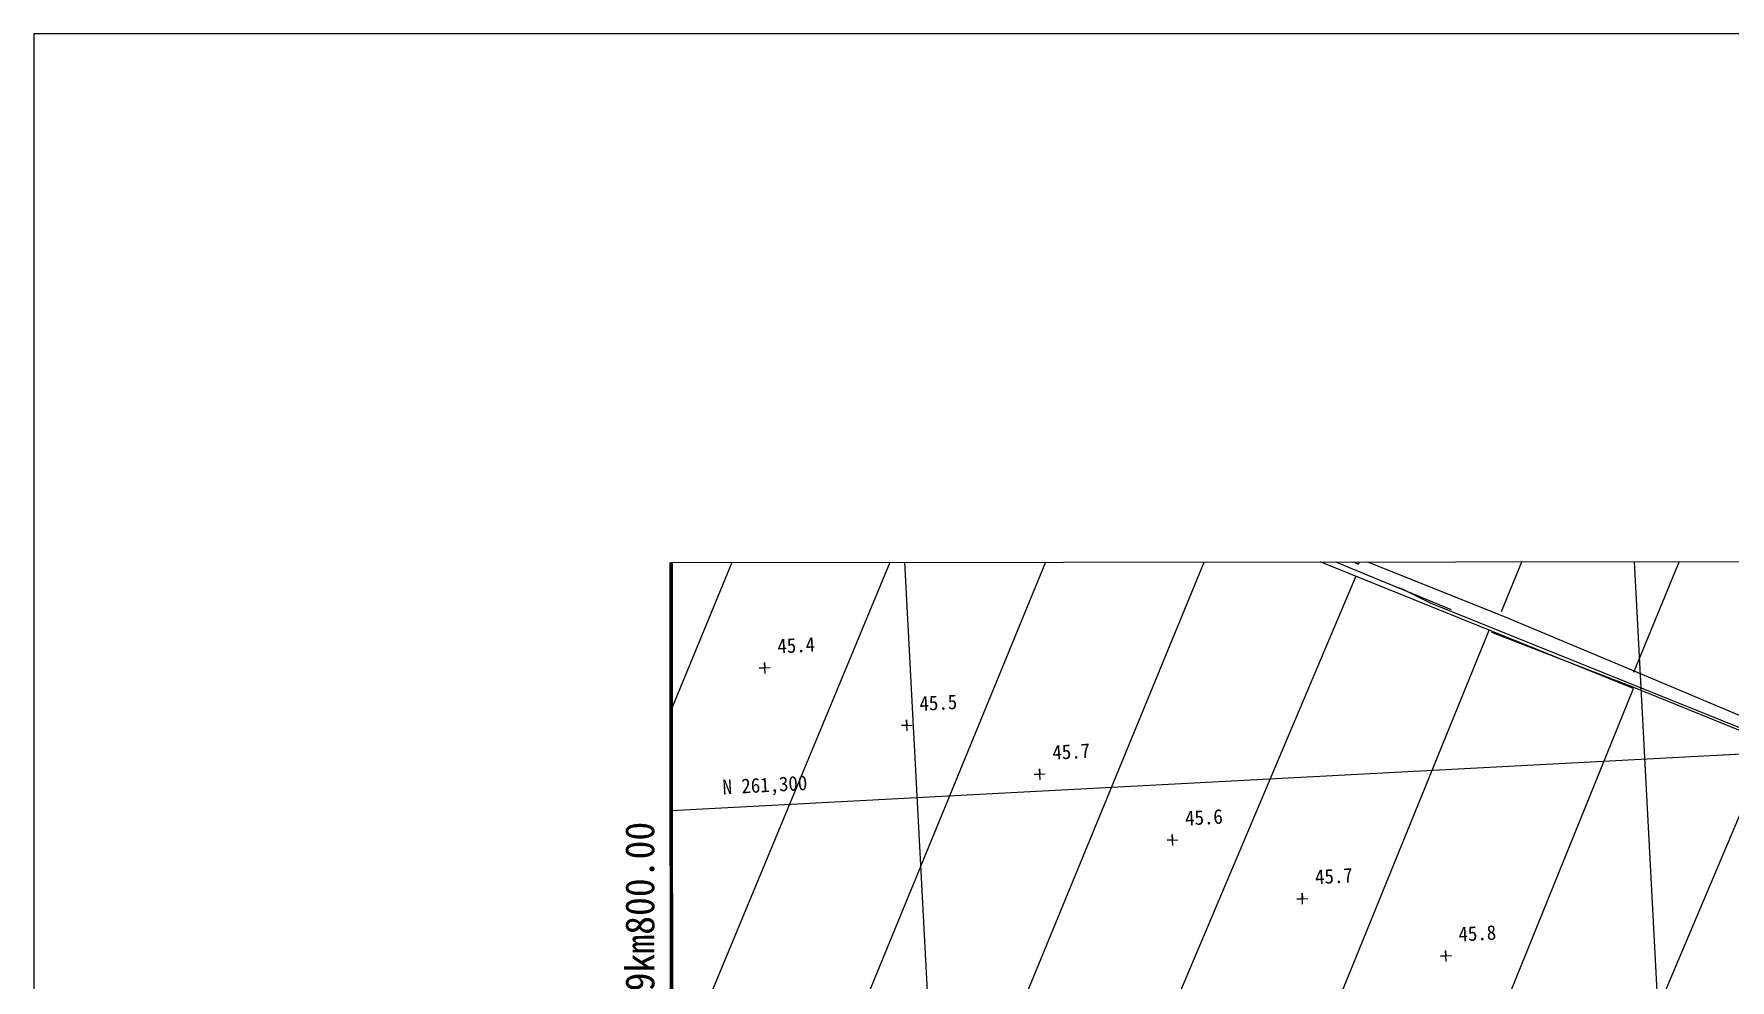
# Model space of a CAD drawing. Header units: millimetres. Extents: x 5094 to 5890, y 1103 to 1810.
# Drawn here: x 5093.9 to 5326.7, y 1489.2 to 1619.1 of the extents above; entities that cross this region are included whole.
import ezdxf
from ezdxf.enums import TextEntityAlignment as Align
from ezdxf.xclip import XClip

# ---------------------------------------------------------------- set-up
doc = ezdxf.new("R2010")
doc.units = ezdxf.units.MM
doc.header["$LTSCALE"] = 10
doc.header["$MEASUREMENT"] = 0
doc.header["$XCLIPFRAME"] = 2
doc.linetypes.add('A-CENTR01', pattern=[2, 1.25, -0.25, 0.25, -0.25])
doc.layers.add('TN-MACL', color=6, linetype='A-CENTR01')
doc.layers.add('TZ-BASE', color=253, linetype='Continuous')
doc.layers.add('TX-PAPR', color=2, linetype='Continuous', plot=False)
doc.styles.add('GHS', font='GulimChe.ttf')
doc.styles.add('GUL', font='GulimChe.ttf')
doc.styles.get("Standard").update_dxf_attribs({"font": 'GulimChe.ttf'})

# ---------------------------------------------------------------- blocks, each defined once
blk = doc.blocks.new('JD-DTYDHG5DHG')
at = {"layer": 'TZ-BASE'}
for p, q in [((28.5, 140.67), (47.07, -209.19)), ((94.3, 74.78, 45.4), (121.1, 140.67, 45.4)), ((113.94, 68.29, 45.74), (143.63, 140.66, 45.74)), ((128.64, 140.66), (147.21, -209.2)), ((165.33, 140.66, 45.74), (132.03, 59.89, 45.74)), ((132.06, 57.69, 45.82), (1.07, 110.6, 45.82)), ((19.85, 103.02, 45.59), (-0.05, 54.77, 45.59)), ((-0.04, 2.7, 45.59), (38.49, 95.49, 45.59)), ((45.83, 93.69, 44.54), (107, 68.55, 44.54)), ((56.73, 88.12, 45.84), (18.53, -4.85, 45.84)), ((75.93, 82.55, 45.4), (94.3, 74.78, 45.4)), ((37.15, -12.41, 45.82), (75.37, 80.59, 45.82)), ((699.47, 78.02), (143.53, 48.52)), ((94.62, 75.44, 46.17), (114.18, 67.62, 46.17)), ((93.91, 73.1, 45.82), (54.71, -19.55, 45.82)), ((99.17, 71.75, 45.99), (100.29, 71.39, 45.99)), ((100.29, 71.39, 45.99), (104.14, 69.47, 45.99)), ((104.14, 69.47, 45.99), (115.01, 65.05, 45.99)), ((114.18, 67.62, 46.17), (132.31, 60.02, 46.17)), ((74.32, -27.48, 45.82), (112.22, 65.7, 45.82)), ((132.09, 57.85, 46.32), (112.59, 65.38, 46.32)), ((115.01, 65.05, 45.99), (193.9, 33.33, 45.99)), ((12.05, 60.49, 45.44), (13.55, 60.57, 45.44)), ((12.84, 59.78, 45.44), (12.76, 61.27, 45.44)), ((12.76, 61.27, 45.44), (12.8, 60.53, 45.44)), ((12.8, 60.53, 45.44), (12.05, 60.49, 45.44)), ((132.31, 60.02, 46.17), (150.68, 52.29, 46.17)), ((94.22, -35.54, 45.82), (132.06, 57.69, 45.82)), ((150.88, 50.21, 46.32), (132.09, 57.85, 46.32)), ((243.59, 53.83), (-0.03, 40.9)), ((31.56, 52.61, 45.49), (33.05, 52.69, 45.49)), ((32.3, 52.65, 45.49), (31.56, 52.61, 45.49)), ((32.34, 51.9, 45.49), (32.27, 53.4, 45.49)), ((32.27, 53.4, 45.49), (32.3, 52.65, 45.49)), ((111.52, -42.66, 46.2), (150.85, 50.35, 46.2)), ((50.58, 45.19, 45.65), (50.5, 46.69, 45.65)), ((50.5, 46.69, 45.65), (50.54, 45.94, 45.65)), ((49.8, 45.9, 45.65), (51.29, 45.98, 45.65)), ((50.54, 45.94, 45.65), (49.8, 45.9, 45.65)), ((68.81, 36.17, 45.63), (68.73, 37.67, 45.63)), ((68.73, 37.67, 45.63), (68.77, 36.92, 45.63)), ((68.02, 36.88, 45.63), (69.52, 36.96, 45.63)), ((68.77, 36.92, 45.63), (68.02, 36.88, 45.63)), ((85.84, 28.81, 45.72), (87.34, 28.89, 45.72)), ((86.59, 28.85, 45.72), (85.84, 28.81, 45.72)), ((86.63, 28.1, 45.72), (86.55, 29.6, 45.72)), ((86.55, 29.6, 45.72), (86.59, 28.85, 45.72)), ((105.54, 20.97, 45.76), (107.04, 21.05, 45.76)), ((106.29, 21.01, 45.76), (105.54, 20.97, 45.76)), ((106.33, 20.26, 45.76), (106.25, 21.76, 45.76)), ((106.25, 21.76, 45.76), (106.29, 21.01, 45.76))]:
    blk.add_line(p, q, dxfattribs=at)
at = {"layer": 'TZ-BASE', "style": 'GUL'}
for s, p in [('45.4', (14.58, 62.51, 44)), ('45.5', (34.09, 54.63, 44)), ('45.7', (52.33, 47.93, 44)), ('45.6', (70.55, 38.9, 44)), ('45.7', (88.38, 30.84, 44)), ('45.8', (108.07, 22.99, 44))]:
    blk.add_text(s, height=2, rotation=3.0378, dxfattribs=at).set_placement(p)
at = {"layer": 'TZ-BASE', "style": 'GHS'}
blk.add_text('N 261,300', height=2, rotation=3.0378, dxfattribs=at).set_placement((18.68, 43.79), align=Align.RIGHT)

msp = doc.modelspace()

# ---------------------------------------------------------------- linework, layer by layer
at = {"layer": 'TN-MACL', "const_width": 0.5}
msp.add_lwpolyline([(5181.34, 1546.53), (5181.47, 1396.53)], dxfattribs=at)
at = {"layer": 'TX-PAPR'}
for points in [[(5093.89, 1103.05), (5889.89, 1103.05), (5889.89, 1619.05), (5093.89, 1619.05)], [(5181.34, 1546.53), (5881.34, 1547.12), (5881.47, 1397.12), (5181.47, 1396.53)]]:
    msp.add_lwpolyline(points, close=True, dxfattribs=at)

# ---------------------------------------------------------------- block references
at = {"layer": 'TZ-BASE'}
ref = msp.add_blockref('JD-DTYDHG5DHG', (5181.4, 1471.53), dxfattribs=at)
XClip(ref).set_block_clipping_path([(-0.0634752176, 74.9999731397), (699.936274083, 75.5924085028), (700.0632245182, -74.4075377758), (0.0634752176, -74.9999731397)])

# ---------------------------------------------------------------- texts
at = {"layer": 'TN-MACL'}
msp.add_text('MATCH LINE 서기(현)289km800.00', height=4, rotation=90.0485, dxfattribs=at).set_placement((5179.1, 1433.85))

doc.saveas('drawing.dxf')
